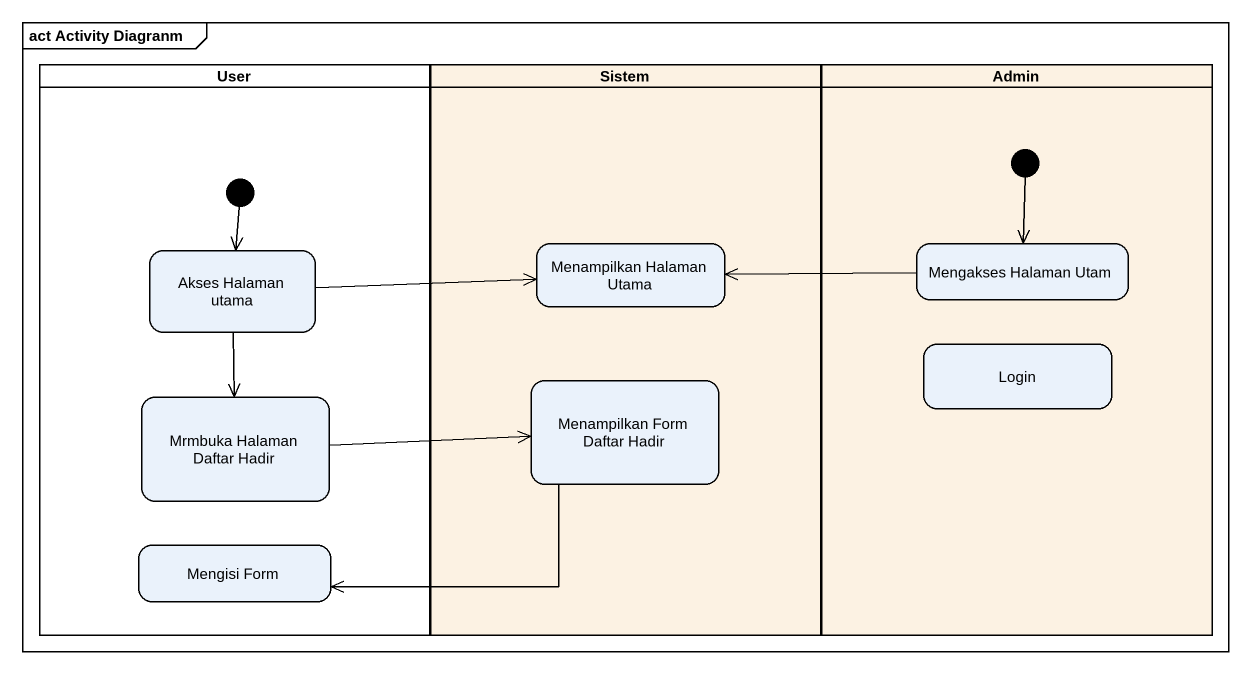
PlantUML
@startuml
mainframe act Activity Diagranm
hide empty description
state User <<partition>> {
  state "Akses Halaman utama" as Akses_Halaman_utama
  state "Mrmbuka Halaman Daftar Hadir" as Mrmbuka_Halaman_Daftar_Hadir
  state "Mengisi Form" as Mengisi_Form
  [*] --> Akses_Halaman_utama
}
state Sistem <<partition>> #FCF2E3 {
  state "Menampilkan Halaman Utama" as Menampilkan_Halaman_Utama
  state "Menampilkan Form Daftar Hadir" as Menampilkan_Form_Daftar
}
state Admin <<partition>> #FCF2E3 {
  state "Mengakses Halaman Utam" as Mengakses_Halaman_Utam
  state Login
  [*] --> Mengakses_Halaman_Utam
}
Akses_Halaman_utama -right-> Menampilkan_Halaman_Utama
Akses_Halaman_utama --> Mrmbuka_Halaman_Daftar_Hadir
Mengakses_Halaman_Utam -left-> Menampilkan_Halaman_Utama
Mrmbuka_Halaman_Daftar_Hadir -right-> Menampilkan_Form_Daftar
Menampilkan_Form_Daftar -left-> Mengisi_Form
@enduml
